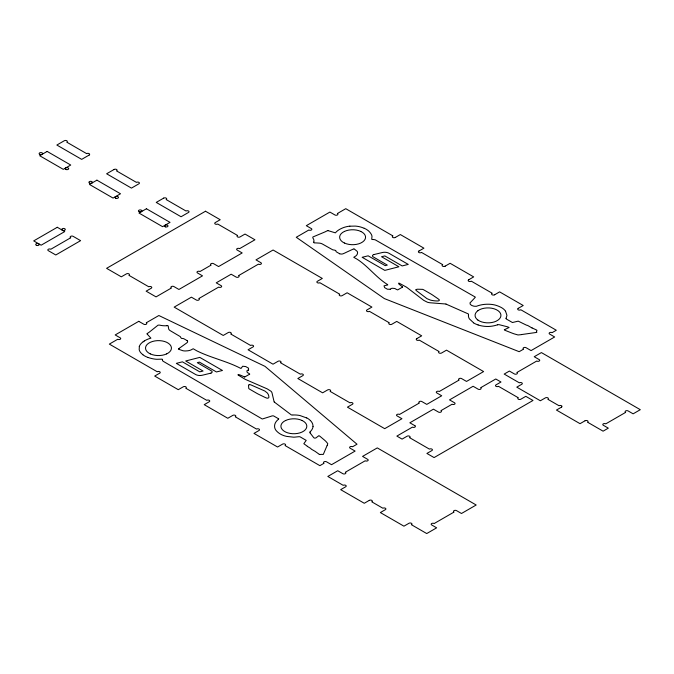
<?xml version="1.0" encoding="UTF-8"?>
<svg xmlns="http://www.w3.org/2000/svg" width="674" height="674" viewBox="0 0 674 674"><rect width="100%" height="100%" fill="white"/><g stroke="black" fill="none" stroke-linecap="round" stroke-linejoin="round"><path stroke-width="1.01" d="M307.302 446.222L303.831 443.719L306.207 440.383L300.225 436.921A1.634 0.944 0 0 0 298.902 436.701L295.33 437.064A11.247 6.496 0 0 1 293.645 437.182L286.652 436.398A17.254 9.958 0 0 1 279.053 433.188A24.272 14.011 0 0 1 275.86 430.189A17.886 10.321 0 0 1 274.588 426.524A19.698 11.374 0 0 1 277.006 420.601L278.531 419.144M307.293 446.356L310.739 448.446A3.387 1.955 0 0 1 311.152 449.069L315.297 451.462A1.34 0.775 0 0 1 315.634 451.723L319.333 454.369M313.772 242.084L313.865 242.632A0.876 0.505 0 0 0 314.244 242.851L314.606 242.918A13.143 7.591 0 0 1 316.317 242.935L319.779 243.154A6.597 3.808 0 0 1 322.239 243.921L332.661 249.784A3.294 1.904 0 0 0 333.959 250.003L335.829 250.517L335.913 251.082A5.072 2.932 0 0 0 336.309 251.815L339.662 253.769M468.472 314.716L468.472 314.21A1.5 0.868 0 0 0 468.236 313.899L447.191 304.606A16.016 9.251 0 0 0 445.994 304.092M139.35 346.537L139.189 349.629A16.361 9.444 0 0 0 141.405 353.395A21.256 12.267 0 0 0 141.759 353.724L142.88 354.701M506.081 318.305L506.705 316.241A11.256 6.496 0 0 0 506.907 315.264L505.551 311.228M327.033 445.674L323.293 454.445L320.959 454.36A1.432 0.826 0 0 1 319.324 454.377M147.109 333.841L147.126 333.815A2.342 1.356 0 0 1 147.379 333.436M416.06 289.525L415.883 289.786A1.137 0.657 0 0 0 415.951 290.216L416.119 290.384A27.297 15.755 0 0 1 416.759 290.915L426.962 298.641L430.366 300.073A17.482 10.093 0 0 0 437.898 300.975L438.193 300.916A2.123 1.23 0 0 0 439.06 300.629L439.381 300.149A2.351 1.356 0 0 0 439.077 299.627A22.823 13.177 0 0 0 437.721 298.557L432.657 295.086A70.029 40.432 0 0 0 431.192 294.15L423.735 289.845A6.555 3.783 0 0 0 422.682 289.365L417.492 289.213A5.712 3.303 0 0 0 416.212 289.525M327.185 445.59L327.758 443.593L325.837 441.335A82.085 47.391 0 0 0 324.421 440.055L319.948 436.305A4.541 2.62 0 0 0 319.392 435.96L319.249 435.876A11.247 6.496 0 0 1 318.861 435.665L315.786 438.016L314.311 438.092A7.776 4.491 0 0 1 313.579 437.468L310.04 432.86M310.225 431.764L309.989 432.068A1.955 1.129 0 0 0 309.989 432.784M248.504 369.858L248.521 369.841A1.112 0.64 0 0 1 248.31 370.018M178.981 348.593L178.391 349.166L182.94 350.741A8.231 4.752 0 0 0 185.527 350.96L187.658 350.809A9.503 5.485 0 0 0 190.885 350L193.211 348.761L196.024 350.387A18.872 10.902 0 0 1 196.538 350.707C210.263 357.599 225.563 360.809 239.262 367.642A21.635 12.494 0 0 0 239.784 367.928A5.434 3.134 0 0 0 240.433 368.189L240.77 368.316A12.081 6.976 0 0 1 241.048 368.425L242.674 366.235L245.749 366.58L248.537 368.189L248.58 369.79M536.437 331.195L536.656 331.035A1.432 0.826 0 0 0 536.681 330.091L532.106 327.943M477.925 310.663L479.795 309.577A12.941 7.473 0 0 1 496.174 309.593L498.035 310.663A12.941 7.473 0 0 1 498.027 320.108L496.165 321.195A12.941 7.473 0 0 1 479.821 321.178L477.925 320.108M395.318 237.45L400.331 234.552L423.912 248.167L418.899 251.065M244.822 376.951L249.742 374.112L249.068 373.59A16.117 9.301 0 0 0 248.731 373.329L247.661 372.722A1.761 1.019 0 0 1 247.232 372.36L246.954 371.382A1.5 0.868 0 0 1 246.895 371.02L247.08 370.658A2.359 1.356 0 0 1 248.243 370.043L248.302 370.009M402.572 287.082L397.652 289.921L396.759 289.534A16.361 9.444 0 0 1 396.312 289.331L395.25 288.716A1.761 1.019 0 0 0 394.627 288.472L392.765 288.295A1.5 0.868 0 0 0 392.302 288.278L391.687 288.379A2.359 1.365 0 0 0 390.608 289.053L390.591 289.053A1.5 0.868 0 0 1 390.263 289.213M445.093 266.179L450.106 263.29L473.687 276.904L468.674 279.794M494.606 294.774L499.619 291.876L523.209 305.491L518.196 308.389M369.276 500.378L364.272 503.276L340.682 489.661L345.695 486.763A1.752 1.011 0 0 0 345.695 485.331A1.752 1.011 0 0 0 343.209 485.331L327.825 476.451L337.741 470.73L342.855 473.687A1.752 1.011 0 0 0 345.341 473.679A1.752 1.011 0 0 0 345.341 472.247L365.198 460.78A1.752 1.011 0 0 0 367.701 460.772A1.752 1.011 0 0 0 367.625 459.323L362.561 456.399L377.28 447.898L476.181 505.003L461.479 513.495L456.568 510.656A1.752 1.011 0 0 0 454.065 510.614A1.752 1.011 0 0 0 454.04 512.063L434.174 523.529A1.752 1.011 0 0 0 431.697 523.529A1.752 1.011 0 0 0 431.697 524.962L436.651 527.826L426.735 533.555L411.435 524.717A1.752 1.011 0 0 0 411.435 523.285A1.752 1.011 0 0 0 408.95 523.285L403.937 526.175L380.355 512.56L385.368 509.67A1.752 1.011 0 0 0 385.368 508.238A1.752 1.011 0 0 0 382.883 508.238L371.762 501.818A1.752 1.011 0 0 0 371.762 500.378A1.752 1.011 0 0 0 369.276 500.386M561.484 407.155L556.454 410.062L580.036 423.676L585.074 420.77M344.422 231.418L342.544 232.505A12.941 7.473 0 0 0 342.552 241.949L344.422 243.036M166.663 353.901L168.534 352.822A12.941 7.473 0 0 0 168.525 343.378L166.663 342.291A12.941 7.473 0 0 0 150.319 342.308L148.423 343.378A12.941 7.473 0 0 0 148.423 352.822L150.294 353.901M285.675 420.45L283.796 421.528A12.941 7.473 0 0 0 283.838 430.981L285.666 432.059A12.941 7.473 0 0 0 302.053 432.051L303.915 430.981A12.941 7.473 0 0 0 303.907 421.536L302.036 420.45M347.717 251.638L345.071 252.893A38.039 21.964 0 0 1 342.956 253.82A2.974 1.719 0 0 1 339.696 253.744M348.306 251.36L352.468 249.447A10.902 6.293 0 0 1 353.462 249.068L353.715 248.976M354.094 248.849L357.178 251.351A8.231 4.752 0 0 1 357.557 252.843L357.296 254.073A9.512 5.493 0 0 1 355.889 255.935L353.757 257.283L356.571 258.909A18.729 10.809 0 0 0 357.119 259.204C367.928 266.163 375.755 276.888 386.455 283.872A21.635 12.494 0 0 1 386.943 284.167A5.291 3.058 0 0 1 387.407 284.546L387.626 284.74A12.402 7.161 0 0 0 387.803 284.9L384.02 285.835L384.618 287.613L387.407 289.222L390.179 289.247M497.513 324.843L498.035 324.7A1.921 1.104 0 0 1 499.164 324.683L507.387 326.789A7.717 4.457 0 0 1 508.466 327.202L509.097 327.463L504.27 329.822A11.205 6.47 0 0 1 504.573 330.007L504.775 330.134A4.592 2.654 0 0 0 505.374 330.462L511.886 333.032A82.582 47.677 0 0 0 514.102 333.849L518.011 334.961L521.457 334.633M249.051 384.736L249.515 384.635A1.146 0.657 0 0 1 250.248 384.669L250.543 384.77A27.187 15.696 0 0 0 251.461 385.14L264.857 391.03L267.325 392.993A17.473 10.085 0 0 1 268.884 397.34L268.783 397.508A2.132 1.23 0 0 1 268.286 398.014L267.46 398.199A2.367 1.365 0 0 1 266.559 398.022L266.474 397.997A23.017 13.286 0 0 1 264.697 397.239L258.681 394.315A70.003 40.415 0 0 1 257.072 393.473L249.616 389.168A6.496 3.749 0 0 1 248.782 388.561L248.512 385.562A5.712 3.303 0 0 1 249.051 384.82M327.909 230.668L327.859 230.677A2.325 1.348 0 0 0 327.202 230.82A17.246 9.958 0 0 0 326.519 231.157L325.576 231.629A20.633 11.913 0 0 1 324.868 231.966L312.854 236.995L312.812 237.905A12.882 7.439 0 0 1 313.806 242.084M521.617 334.548L536.807 332.383L536.521 331.473M349.899 226.186L355.257 226.093A16.353 9.436 0 0 1 361.778 227.374A21.593 12.469 0 0 1 362.351 227.576L364.036 228.225M292.693 414.99L291.817 414.999A1.491 0.859 0 0 1 291.269 414.855L275.186 402.707A15.78 9.116 0 0 1 274.293 402.016M166.891 325.677L167.834 325.736A0.868 0.505 0 0 1 168.214 325.955L168.332 326.157A13.194 7.616 0 0 0 168.357 327.151L168.744 329.148A6.597 3.808 0 0 0 170.075 330.572L180.228 336.587A3.303 1.904 0 0 1 180.607 337.337L181.491 338.415L182.469 338.458A5.072 2.923 0 0 1 183.749 338.693L187.128 340.623M244.645 376.909L244.687 376.918A1.592 0.918 0 0 1 244.274 376.817L239.725 374.862A2.41 1.39 0 0 0 238.621 374.71L237.863 374.786A14.002 8.088 0 0 1 238.074 374.929L238.335 375.123A7.212 4.162 0 0 0 238.916 375.511L244.831 379.1A1.938 1.121 0 0 0 245.302 379.361L267.19 388.864L270.999 391.249A9.048 5.224 0 0 1 272.001 392.832L273.973 401.215A2.94 1.693 0 0 0 274.251 402.024M328.078 230.634L335.408 232.859A20.287 11.711 0 0 1 340.235 229.059A25.233 14.567 0 0 1 341.592 228.393A18.695 10.792 0 0 1 349.882 226.127M306.678 417.947L299.947 415.529A17.313 10 0 0 0 293.156 414.982M360.784 231.418L362.663 232.505A12.941 7.473 0 0 1 362.654 241.949L360.784 243.036A12.941 7.473 0 0 1 344.439 243.019M414.881 425.69L409.851 422.792L433.433 409.169L438.471 412.075A1.752 1.011 0 0 0 440.922 412.075A1.752 1.011 0 0 0 440.948 410.643L452.069 404.223A1.752 1.011 0 0 0 454.546 404.206A1.752 1.011 0 0 0 454.529 402.774L449.524 399.884L473.106 386.269L478.136 389.176A1.752 1.011 0 0 0 480.587 389.168A1.752 1.011 0 0 0 480.621 387.744L495.769 378.99L500.984 382.006L496.005 384.888A1.752 1.011 0 0 0 496.005 386.32A1.752 1.011 0 0 0 498.482 386.32L518.34 397.786A1.752 1.011 0 0 0 518.373 399.227A1.752 1.011 0 0 0 520.876 399.185L525.813 396.337L532.982 400.474L434.081 457.579L426.903 453.442L431.849 450.586A1.752 1.011 0 0 0 431.924 449.137A1.752 1.011 0 0 0 429.422 449.12L409.565 437.653A1.752 1.011 0 0 0 409.607 436.246A1.752 1.011 0 0 0 407.172 436.171L402.083 439.111L396.868 436.095L412.404 427.131A1.752 1.011 0 0 0 414.872 427.105A1.752 1.011 0 0 0 414.864 425.682M278.783 418.899L273.543 415.883L272.153 415.866A36.329 20.97 0 0 1 270.24 416.524L262.515 418.942A0.885 0.514 0 0 1 262.043 418.874L162.982 361.163A6.403 3.699 0 0 1 162.442 359.722M473.586 322.795L469.407 318.903A17.305 9.992 0 0 1 468.447 314.985M402.336 286.77L398.89 284.049A2.367 1.365 0 0 1 398.705 283.501L398.823 283.063A13.598 7.852 0 0 0 399.084 283.181L399.497 283.366A6.209 3.589 0 0 1 400.086 283.67L406.304 287.082A1.938 1.121 0 0 1 406.759 287.351L423.719 300.351L427.341 302.196A9.048 5.224 0 0 0 430.088 302.769L444.613 303.907A2.966 1.71 0 0 1 446.011 304.075M147.058 333.942L150.9 338.171A20.271 11.702 0 0 0 144.329 340.96M402.496 286.956L402.521 286.998A1.685 0.969 0 0 0 402.344 286.762M494.733 294.698A1.752 1.011 0 0 1 492.13 294.774A1.752 1.011 0 0 1 492.256 293.274L471.278 281.159A1.752 1.011 0 0 1 468.674 281.227A1.752 1.011 0 0 1 468.809 279.727M445.211 266.104A1.752 1.011 0 0 1 442.607 266.179A1.752 1.011 0 0 1 442.742 264.68L421.503 252.421A1.752 1.011 0 0 1 418.899 252.497A1.752 1.011 0 0 1 419.034 250.998M395.436 237.366A1.752 1.011 0 0 1 392.832 237.45A1.752 1.011 0 0 1 392.967 235.942L345.762 208.687L337.388 213.523A1.752 1.011 0 0 1 337.388 214.955A1.752 1.011 0 0 1 334.902 214.955L329.898 212.066L306.308 225.68L311.321 228.579A1.752 1.011 0 0 1 311.321 230.011A1.752 1.011 0 0 1 308.835 230.011L296.257 237.273L384.332 298.574L519.174 351.685L523.588 349.132A1.752 1.011 0 0 1 523.588 347.7A1.752 1.011 0 0 1 526.065 347.7L531.07 350.59L554.651 336.975L549.647 334.085A1.752 1.011 0 0 1 549.655 332.653A1.752 1.011 0 0 1 552.132 332.653L556.303 330.243L520.791 309.745A1.752 1.011 0 0 1 518.196 309.821A1.752 1.011 0 0 1 518.323 308.321M364.179 228.233A19.681 11.365 0 0 1 368.838 231.19A27.289 15.755 0 0 1 371.138 234.063A15.451 8.922 0 0 1 371.989 236.321L371.728 239.329A6.622 3.825 0 0 1 372.09 239.413L372.149 239.43A2.57 1.483 0 0 0 372.73 239.54M372.739 239.514A6.386 3.69 0 0 1 375.224 239.826L475.195 297.023A0.885 0.514 0 0 1 475.305 297.293L471.126 301.75A36.295 20.953 0 0 1 469.989 302.862C469.104 305.482 475.726 307.47 478.186 305.667A19.698 11.374 0 0 1 488.439 304.227A17.92 10.346 0 0 1 494.809 304.977A24.382 14.078 0 0 1 499.973 306.847A17.254 9.958 0 0 1 505.559 311.228M506.073 318.305A1.634 0.944 0 0 0 506.427 319.072L512.442 322.517L518.23 321.144L526.419 325.138A3.387 1.955 0 0 0 527.489 325.373L531.643 327.766A1.34 0.775 0 0 0 532.089 327.96M497.479 324.809A20.001 11.551 0 0 1 488.439 326.477A19.378 11.188 0 0 1 478.085 324.961M478.119 324.919A15.755 9.091 0 0 1 473.519 322.829M477.967 320.108A12.941 7.473 0 0 1 477.967 310.663M344.439 231.435A12.941 7.473 0 0 1 360.801 231.435M148.01 357.473A19.664 11.357 0 0 1 142.896 354.777M148.019 357.464A27.196 15.704 0 0 0 152.998 358.795A15.426 8.905 0 0 0 156.916 359.293L162.122 359.141A5.434 3.134 0 0 0 162.232 359.309L162.282 359.385A2.561 1.483 0 0 1 162.468 359.722M313.056 426.524A19.976 11.534 0 0 1 310.175 431.748M310.428 420.542A19.378 11.188 0 0 1 312.98 426.524M306.737 417.905A15.763 9.099 0 0 1 310.36 420.568M178.981 348.593A11.07 6.386 0 0 1 179.638 348.011L185.611 343.748A38.123 22.006 0 0 0 187.22 342.527A2.974 1.719 0 0 0 187.086 340.648M166.891 325.702A12.882 7.439 0 0 1 159.654 325.121L158.07 325.146L149.24 332.172A20.077 11.593 0 0 1 148.786 332.493L147.96 333.04A16.96 9.79 0 0 0 147.395 333.436M143.166 341.743A25.587 14.769 0 0 1 144.329 340.96M139.257 346.529A18.678 10.784 0 0 1 143.208 341.76M285.692 420.466A12.941 7.473 0 0 1 302.053 420.466M166.672 353.892A12.941 7.473 0 0 1 150.319 353.892M561.467 407.163A1.752 1.011 0 0 0 561.476 405.74A1.752 1.011 0 0 0 559.007 405.723L547.878 399.303A1.752 1.011 0 0 0 547.852 397.871A1.752 1.011 0 0 0 545.376 397.879L540.363 400.769L516.781 387.154L521.819 384.247A1.752 1.011 0 0 0 521.802 382.832A1.752 1.011 0 0 0 519.334 382.815L504.186 374.07L509.401 371.062L514.388 373.935A1.752 1.011 0 0 0 516.865 373.935A1.752 1.011 0 0 0 516.865 372.503L536.723 361.037A1.752 1.011 0 0 0 539.234 361.02A1.752 1.011 0 0 0 539.158 359.579L534.221 356.723L541.399 352.586L640.3 409.691L633.13 413.828L628.185 410.972A1.752 1.011 0 0 0 625.674 410.929A1.752 1.011 0 0 0 625.649 412.378L605.791 423.845A1.752 1.011 0 0 0 603.356 423.82A1.752 1.011 0 0 0 603.222 425.218L608.302 428.159L603.087 431.175L587.551 422.202A1.752 1.011 0 0 0 587.517 420.778A1.752 1.011 0 0 0 585.049 420.778M89.212 155.02L81.68 159.376L56.852 145.045L64.249 140.773A1.752 1.011 0 0 1 66.76 140.731A1.752 1.011 0 0 1 66.785 142.172L86.643 153.638A1.752 1.011 0 0 1 89.078 153.613A1.752 1.011 0 0 1 89.212 155.02M416.759 338.66L416.675 338.71A1.752 1.011 0 0 0 416.81 340.117A1.752 1.011 0 0 0 419.245 340.092L439.103 351.558A1.752 1.011 0 0 0 439.128 353.007A1.752 1.011 0 0 0 441.639 352.965L446.508 350.151L483.612 371.568L466.526 381.433L461.673 378.636A1.752 1.011 0 0 0 459.171 378.586A1.752 1.011 0 0 0 459.146 380.035L439.279 391.501A1.752 1.011 0 0 0 436.803 391.501A1.752 1.011 0 0 0 436.803 392.934L441.706 395.764L426.768 404.392L421.916 401.586A1.752 1.011 0 0 0 419.413 401.544A1.752 1.011 0 0 0 419.38 402.993L399.522 414.459A1.752 1.011 0 0 0 397.045 414.459A1.752 1.011 0 0 0 397.045 415.892L401.948 418.723L384.711 428.672L347.439 407.155L352.451 404.265A1.752 1.011 0 0 0 352.443 402.833A1.752 1.011 0 0 0 349.966 402.833L330.108 391.367A1.752 1.011 0 0 0 330.083 389.917A1.752 1.011 0 0 0 327.572 389.96L322.619 392.824L297.832 378.518L302.845 375.629A1.752 1.011 0 0 0 302.837 374.196A1.752 1.011 0 0 0 300.36 374.188L280.502 362.73A1.752 1.011 0 0 0 280.477 361.281A1.752 1.011 0 0 0 277.966 361.323L273.012 364.187L248.066 349.781L253.07 346.891A1.752 1.011 0 0 0 253.07 345.459A1.752 1.011 0 0 0 250.585 345.459L230.727 333.992A1.752 1.011 0 0 0 230.702 332.543A1.752 1.011 0 0 0 228.191 332.585L223.237 335.45L174.162 307.117L191.399 297.167L196.412 300.056A1.752 1.011 0 0 0 198.847 299.981A1.752 1.011 0 0 0 198.805 298.574L218.662 287.107A1.752 1.011 0 0 0 221.173 287.09A1.752 1.011 0 0 0 221.089 285.641L216.228 282.836L231.157 274.208L236.17 277.098A1.752 1.011 0 0 0 238.604 277.022A1.752 1.011 0 0 0 238.562 275.615L258.42 264.149A1.752 1.011 0 0 0 260.931 264.141A1.752 1.011 0 0 0 260.855 262.692L255.985 259.878L273.071 250.012L322.307 278.438L317.378 281.285A1.752 1.011 0 0 0 317.387 282.718A1.752 1.011 0 0 0 319.864 282.718L339.721 294.184A1.752 1.011 0 0 0 339.755 295.633A1.752 1.011 0 0 0 342.257 295.583L347.127 292.769L371.913 307.083L366.993 309.922A1.752 1.011 0 0 0 366.993 311.354A1.752 1.011 0 0 0 369.47 311.354L389.328 322.821A1.752 1.011 0 0 0 389.361 324.27A1.752 1.011 0 0 0 391.864 324.228L396.733 321.414L421.688 335.821L416.759 338.66M47.146 151.423L39.699 155.728L63.28 169.343L70.728 165.037L47.146 151.423M114.024 169.511L106.627 173.782L131.455 188.113L138.895 183.808A1.752 1.011 0 0 0 138.895 182.376A1.752 1.011 0 0 0 136.418 182.376L116.56 170.91A1.752 1.011 0 0 0 116.526 169.46A1.752 1.011 0 0 0 114.024 169.511M96.921 180.16L89.474 184.457L113.055 198.072L120.503 193.775L96.921 180.16M57.282 227.281L33.7 240.896L41.148 245.193L64.729 231.578L57.282 227.281M70.677 237.787L50.811 249.254A1.752 1.011 0 0 0 48.376 249.228A1.752 1.011 0 0 0 48.242 250.627L55.782 254.983L80.602 240.652L73.205 236.38A1.752 1.011 0 0 0 70.703 236.338A1.752 1.011 0 0 0 70.677 237.787M163.63 198.148L156.233 202.419L181.062 216.75L188.509 212.453A1.752 1.011 0 0 0 188.501 211.021A1.752 1.011 0 0 0 186.024 211.021L166.166 199.555A1.752 1.011 0 0 0 166.133 198.105A1.752 1.011 0 0 0 163.63 198.148M146.435 208.755L138.987 213.051L162.577 226.666L170.025 222.369L146.435 208.755M205.503 211.232L106.593 268.336L121.312 276.829L126.375 273.905A1.752 1.011 0 0 1 128.886 273.863A1.752 1.011 0 0 1 128.911 275.312L148.769 286.779A1.752 1.011 0 0 1 151.254 286.779A1.752 1.011 0 0 1 151.254 288.211L146.132 291.168L156.048 296.889L171.432 288A1.752 1.011 0 0 1 171.432 286.568A1.752 1.011 0 0 1 173.917 286.568L178.922 289.466L202.503 275.851L197.499 272.953A1.752 1.011 0 0 1 197.49 271.521A1.752 1.011 0 0 1 199.984 271.521L211.105 265.101A1.752 1.011 0 0 1 211.097 263.669A1.752 1.011 0 0 1 213.582 263.669L218.595 266.559L242.177 252.944L237.164 250.054A1.752 1.011 0 0 1 237.164 248.613A1.752 1.011 0 0 1 239.649 248.622L254.949 239.784L245.024 234.055L240.07 236.919A1.752 1.011 0 0 1 237.585 236.919A1.752 1.011 0 0 1 237.585 235.487L217.727 224.021A1.752 1.011 0 0 1 215.217 224.004A1.752 1.011 0 0 1 215.292 222.555L220.204 219.724L205.503 211.232M138.768 321.321L115.187 334.936L120.199 337.834A1.752 1.011 0 0 1 120.199 339.266A1.752 1.011 0 0 1 117.714 339.266L109.34 344.102L157.219 371.745A1.752 1.011 0 0 1 159.704 371.745A1.752 1.011 0 0 1 159.704 373.177L154.691 376.067L178.273 389.682L183.286 386.792A1.752 1.011 0 0 1 185.771 386.792A1.752 1.011 0 0 1 185.771 388.224L206.741 400.331A1.752 1.011 0 0 1 209.218 400.331A1.752 1.011 0 0 1 209.218 401.763L204.214 404.661L227.795 418.276L232.808 415.378A1.752 1.011 0 0 1 235.293 415.378A1.752 1.011 0 0 1 235.285 416.818L256.516 429.068A1.752 1.011 0 0 1 258.993 429.068A1.752 1.011 0 0 1 258.993 430.501L253.98 433.399L277.57 447.014L282.583 444.115A1.752 1.011 0 0 1 285.06 444.115A1.752 1.011 0 0 1 285.06 445.548L319.88 465.658L324.051 463.249A1.752 1.011 0 0 1 324.051 461.816A1.752 1.011 0 0 1 326.536 461.816L331.532 464.698L355.114 451.083L350.118 448.202A1.752 1.011 0 0 1 350.118 446.769A1.752 1.011 0 0 1 352.603 446.761L357.009 444.217L265.017 366.37L158.853 315.516L146.266 322.779A1.752 1.011 0 0 1 146.266 324.219A1.752 1.011 0 0 1 143.781 324.219L138.768 321.321M373.969 254.553L373.682 254.637A2.469 1.424 0 0 0 372.958 256.735L387.297 265.101L385.199 265.649L368.156 255.817L362.132 257.291L384.803 270.384L398.915 266.769L381.526 256.735L384.854 255.935L402.176 265.935L408.267 264.41L388.991 253.281A6.083 3.513 0 0 0 382.335 252.531L373.969 254.553M210.92 373.135L202.267 375.241A6.091 3.513 0 0 1 195.603 374.491L176.327 363.362L182.427 361.837L199.74 371.837L203.068 371.037L185.679 360.994L199.79 357.389L222.471 370.481L216.438 371.955L199.394 362.115L197.297 362.671L211.644 371.037A2.469 1.424 0 0 1 210.92 373.135M40.01 154.481A1.752 1.011 0 0 0 42.647 153.605A1.752 1.011 0 0 0 40.01 152.72A1.752 1.011 0 0 0 40.01 154.481M66.077 169.528A1.752 1.011 0 0 0 68.714 168.652A1.752 1.011 0 0 0 66.077 167.775A1.752 1.011 0 0 0 66.077 169.528M89.676 183.176A1.752 1.011 0 0 0 92.414 182.41A1.752 1.011 0 0 0 89.895 181.424A1.752 1.011 0 0 0 89.676 183.176M115.852 198.266A1.752 1.011 0 0 0 118.489 197.389A1.752 1.011 0 0 0 115.852 196.505A1.752 1.011 0 0 0 115.852 198.266M165.374 226.852A1.752 1.011 0 0 0 168.003 225.975A1.752 1.011 0 0 0 165.374 225.099A1.752 1.011 0 0 0 165.374 226.852M139.307 211.805A1.752 1.011 0 0 0 141.936 210.928A1.752 1.011 0 0 0 139.307 210.052A1.752 1.011 0 0 0 139.307 211.805M36.59 245.387A1.752 1.011 0 0 0 39.227 244.51A1.752 1.011 0 0 0 36.59 243.626A1.752 1.011 0 0 0 36.59 245.387M62.657 230.339A1.752 1.011 0 0 0 65.294 229.455A1.752 1.011 0 0 0 62.657 228.579A1.752 1.011 0 0 0 62.657 230.339"/></g></svg>
